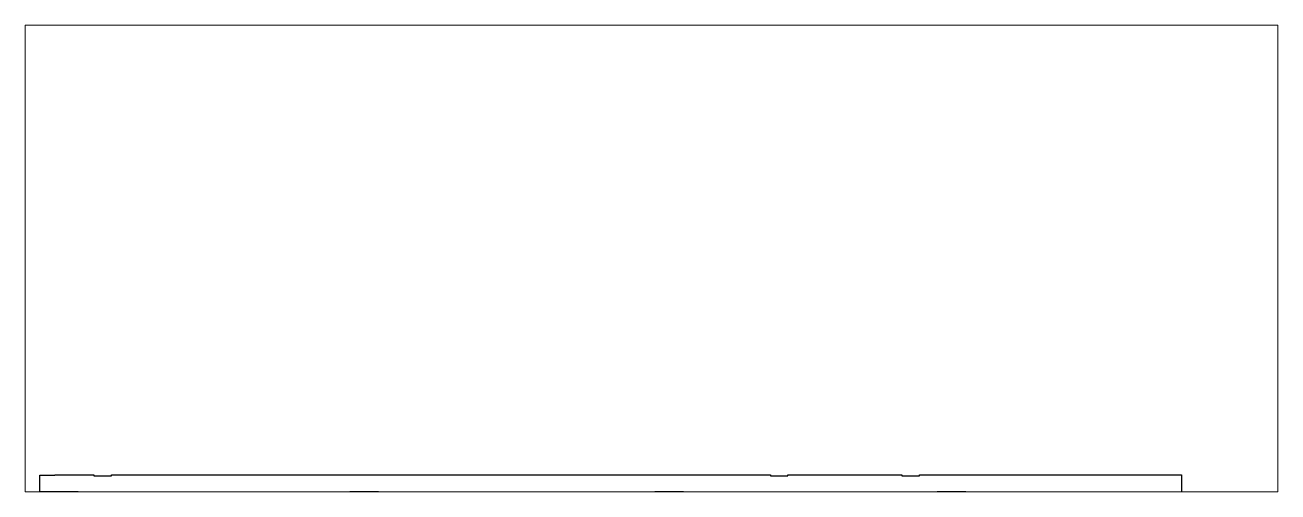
# Paper-space layout 'Layout1' of a CAD drawing. Header units: millimetres. Extents: x 0 to 257, y 50 to 145.
# The model-space entities are those that its viewports show. They can reach past a viewport. Long polylines and large blocks are cut down to what shows.
import ezdxf

# ---------------------------------------------------------------- set-up
doc = ezdxf.new("R2010")
doc.units = ezdxf.units.MM
doc.header["$LTSCALE"] = 10
doc.layers.add('MEMBERS', color=5, linetype='Continuous')

msp = doc.modelspace()

# ---------------------------------------------------------------- linework, layer by layer
at = {"layer": 'MEMBERS', "color": 3, "linetype": 'Continuous'}
msp.add_lwpolyline([(11974, -94), (9710, -94), (9710, -90), (9410, -90), (9410, -94), (6750, -94), (6750, -90), (6450, -90), (6450, -94), (3550, -94), (3550, -90), (3250, -90), (3250, -94), (400, -94), (400, -90), (0, -90), (0, 85), (158, 85), (158, 90), (566, 90), (566, 80), (750, 80), (750, 90), (7661, 90), (7661, 80), (7845, 80), (7845, 90), (9041, 90), (9041, 80), (9225, 80), (9225, 90), (11974, 90)], close=True, dxfattribs=at)

psp = doc.layouts.get("Layout1")

# ---------------------------------------------------------------- viewports
at = {"layer": '0'}
psp.add_viewport(center=(128.5, 97.5), size=(257, 95.7273), view_center_point=(6414.42, 2357.26), view_height=4894.5848, dxfattribs=at)

doc.saveas('drawing.dxf')
